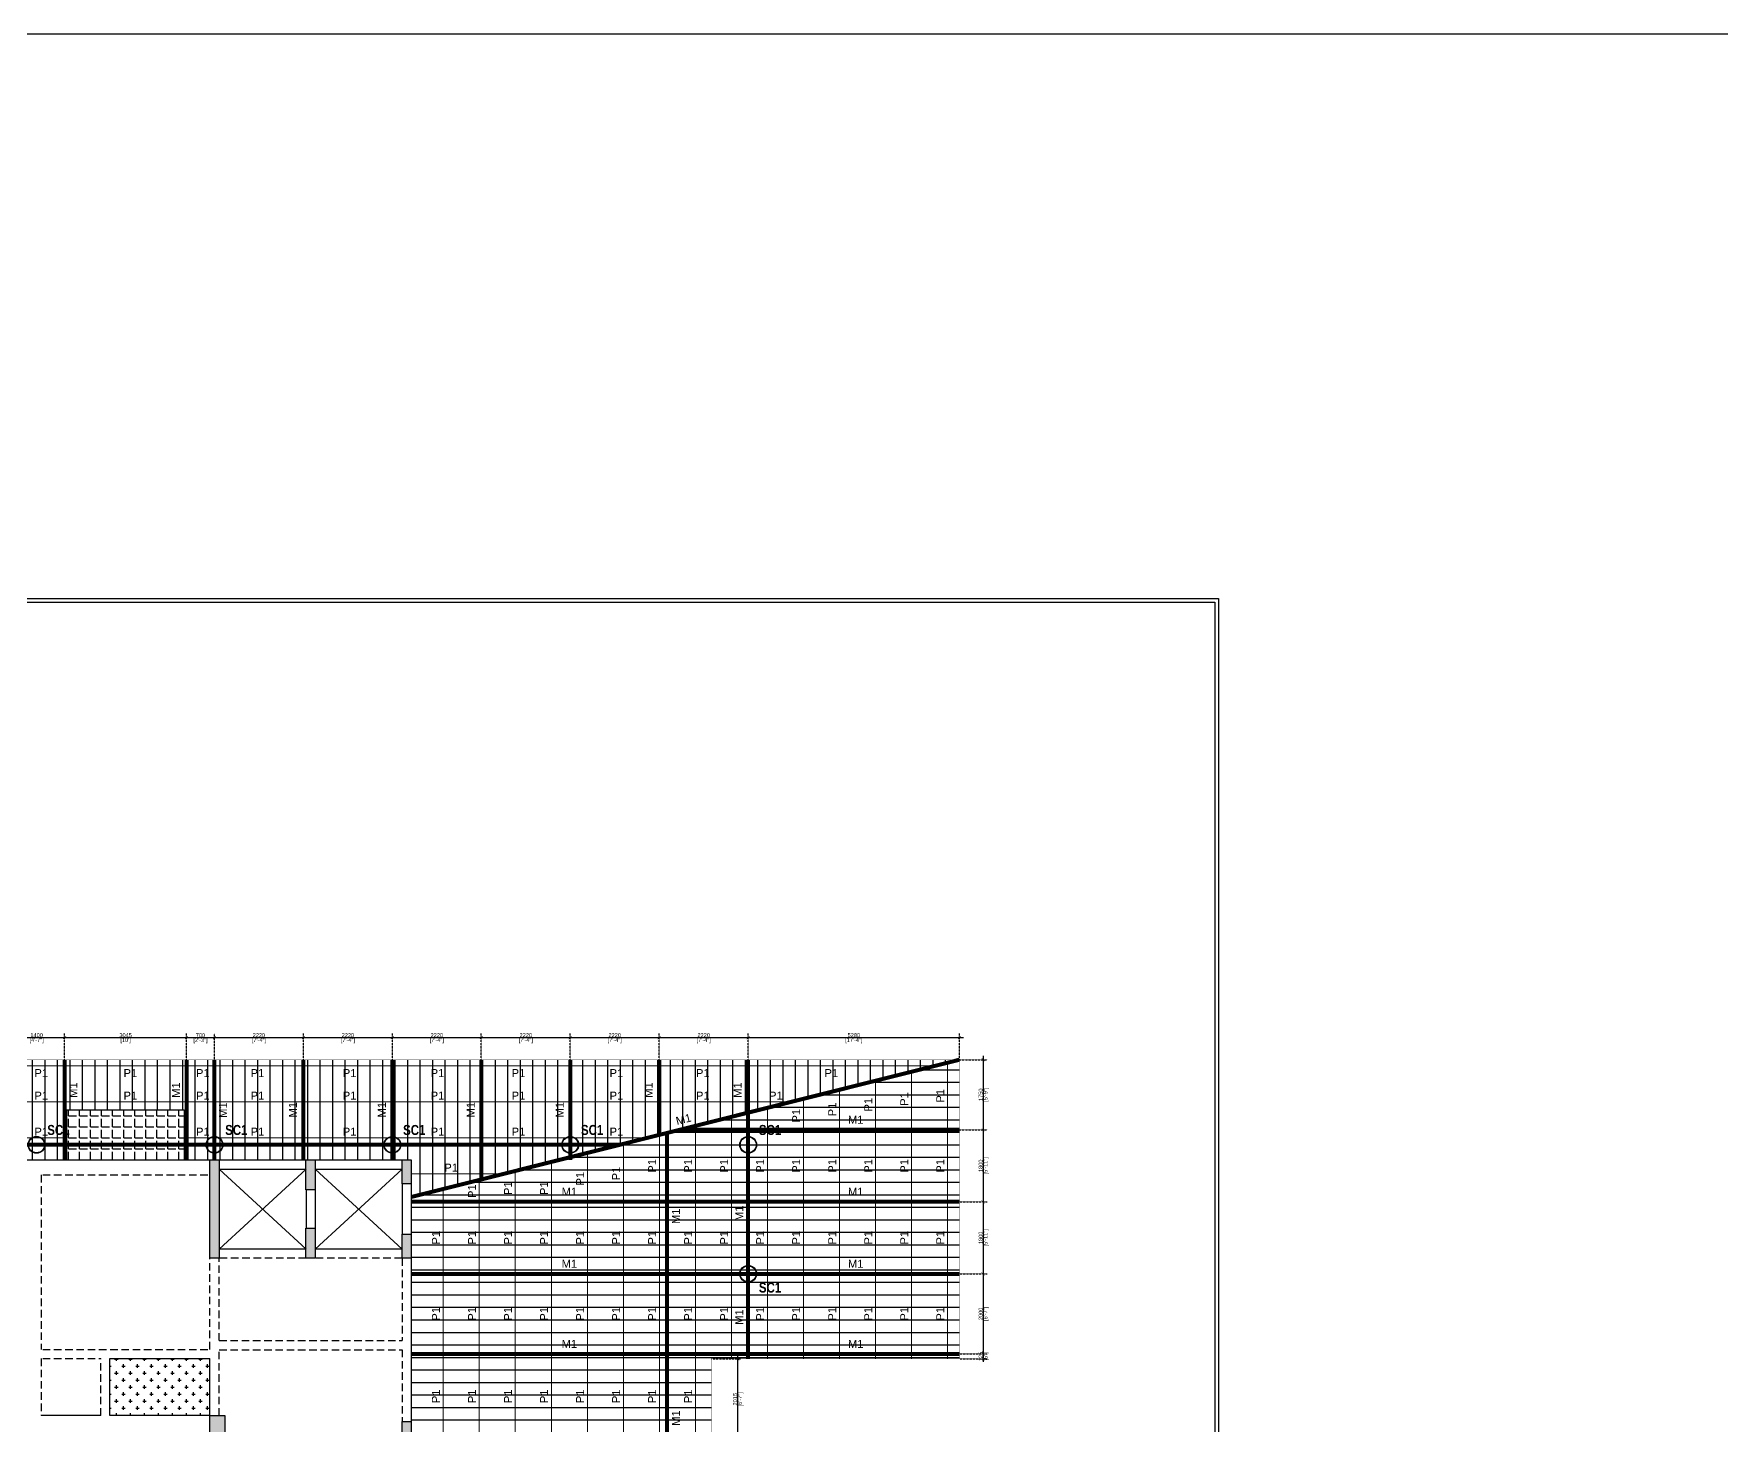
# Model space of a CAD drawing. Header units: millimetres. Extents: x 149548 to 2069915, y -1587483 to -1219800.
# Drawn here: x 1874092 to 1916255, y -1507633 to -1472868 of the extents above; entities that cross this region are included whole.
import ezdxf

# ---------------------------------------------------------------- set-up
doc = ezdxf.new("R2010")
doc.units = ezdxf.units.MM
doc.header["$MEASUREMENT"] = 0
doc.header["$PDMODE"] = 98
for name, pattern in [('ACAD_ISO02W100', [15, 12, -3]), ('CONTINOUS', [0]), ('DASHED', [0.75, 0.5, -0.25]), ('HIDDEN', [0.375, 0.25, -0.125])]:
    doc.linetypes.add(name, pattern=pattern)
for name, color, linetype, lineweight in [('BEAM NO.', 7, 'Continuous', 30), ('BRICK WALL_MOFA', 8, 'Continuous', 30), ('DETAIL', 1, 'Continuous', 25), ('PLATE', 63, 'Continuous', 13)]:
    doc.layers.add(name, color=color, linetype=linetype, lineweight=lineweight)
for name, color, linetype in [('BEAM-230X450', 31, 'Continuous'), ('BEAM-230X600', 150, 'Continuous'), ('BEAM-300X900', 35, 'Continuous'), ('BEAM-450X750', 134, 'Continuous'), ('Projection', 5, 'Continuous'), ('Roof', 7, 'Continuous'), ('S-STRU. CUTOUT', 3, 'Continuous'), ('SHED', 7, 'Continuous'), ('Steel Col', 2, 'Continuous'), ('Str. Layout', 7, 'Continuous'), ('STR.COLUMN', 1, 'Continuous'), ('SUNK-HATCH', 8, 'Continuous')]:
    doc.layers.add(name, color=color, linetype=linetype)
doc.styles.add('G3-TEXT', font='ARIALNB.TTF', dxfattribs={"height": 3})
doc.styles.get("Standard").update_dxf_attribs({"font": 'arial.ttf'})
doc.styles.add('style1', font='arial.ttf')
doc.dimstyles.new('DIM 1-50', dxfattribs={"dimtxt": 100, "dimasz": 75, "dimexe": 100, "dimexo": 1, "dimgap": 10, "dimtad": 1, "dimdec": 0, "dimrnd": 5, "dimzin": 0, "dimdsep": 46, "dimtxsty": 'Standard', "dimblk": 'ARCHTICK', "dimcen": 100, "dimdle": 100, "dimclrd": 256, "dimclre": 256, "dimclrt": 256, "dimadec": 0, "dimazin": 0, "dimtfac": 1, "dimtdec": 0, "dimtix": 1, "dimtofl": 0, "dimtmove": 1, "dimatfit": 3, "dimldrblk": 'OPEN90', "dimfxl": 1, "dimtolj": 1, "dimtzin": 0, "dimlwd": -1, "dimlwe": -1, "dimarcsym": 0})

# ---------------------------------------------------------------- blocks, each defined once
blk = doc.blocks.new('Steel Col')
at = {"layer": 'Steel Col', "color": 2}
for radius in [210, 200]:
    blk.add_circle((1997102, -1500610), radius, dxfattribs=at)
blk = doc.blocks.new('Elevation_Col')
at = {"layer": 'Steel Col', "color": 251}
for p in [(-192843, 101237), (-188398, 101237), (-183953, 101237), (-179506, 101237), (-175063, 101237), (-170618, 101237), (-166173, 101237), (-161728, 101237), (-157283, 101237), (-152838, 101237), (-148393, 101237), (-143948, 101237), (-183951, 78275), (-179507, 78275), (-175062, 78275), (-170617, 78275), (-166171, 78275), (-161726, 78275), (-157281, 78275)]:
    blk.add_blockref('Steel Col', p, dxfattribs=at)
blk = doc.blocks.new('Roof_SF Lvl')
at = {"layer": 'Roof', "transparency": 33554559}
h = blk.add_hatch(dxfattribs=at)
h.set_pattern_fill('ANSI31', color=8, scale=2500, angle=45)
h.paths.add_polyline_path([(1842697, -1499612), (1852055, -1499612), (1852055, -1501001), (1852697, -1501001), (1852697, -1499751), (1855627, -1499751), (1855627, -1501001), (1857142, -1501001), (1857142, -1499751), (1860072, -1499751), (1860072, -1501001), (1861587, -1501001), (1861587, -1499751), (1864517, -1499751), (1864517, -1501001), (1866032, -1501001), (1866032, -1499751), (1868962, -1499751), (1868962, -1501001), (1870477, -1501001), (1870477, -1499751), (1873407, -1499751), (1873407, -1501001), (1874922, -1501001), (1874922, -1499751), (1877852, -1499751), (1877852, -1501001), (1883525, -1501001), (1883525, -1501931), (1897217, -1498501), (1842697, -1498501)])
h = blk.add_hatch(dxfattribs=at)
h.set_pattern_fill('ANSI31', color=8, scale=2500, angle=135)
h.paths.add_polyline_path([(1891025, -1524492), (1890915, -1524488), (1883525, -1517065), (1883525, -1501931), (1897224, -1498502), (1897225, -1505975), (1891025, -1505975)])
at = {"layer": 'Roof', "color": 6}
blk.add_line((1883525, -1501931), (1897217, -1498502), dxfattribs=at)
at = {"layer": 'Roof', "color": 6, "const_width": 10}
blk.add_lwpolyline([(1897224, -1498501), (1883525, -1501931), (1883525, -1501001), (1842697, -1501001), (1842697, -1498501)], close=True, dxfattribs=at)
at = {"layer": 'Roof', "color": 6}
blk.add_lwpolyline([(1891025, -1524489, 10, 10, 0), (1890915, -1524488, 10, 10, 0), (1883525, -1517066, 10, 10, 0), (1883525, -1501931, 10, 10, 0), (1897224, -1498501, 10, 10, 0), (1897225, -1505975, 10, 10, 0), (1891025, -1505975, 10, 10, 0)], format="xyseb", close=True, dxfattribs=at)
blk = doc.blocks.new('COL')
at = {"layer": 'STR.COLUMN', "transparency": 33554687}
h = blk.add_hatch(color=256, dxfattribs=at)
h.dxf.hatch_style = 1
h.paths.add_polyline_path([(1839706, -1399749), (1839706, -1402209), (1839936, -1402209), (1839936, -1399749)])
h = blk.add_hatch(color=256, dxfattribs=at)
h.dxf.hatch_style = 1
h.paths.add_polyline_path([(1842106, -1400499), (1842336, -1400499), (1842336, -1399749), (1842106, -1399749)])
h = blk.add_hatch(color=256, dxfattribs=at)
h.dxf.hatch_style = 1
h.paths.add_polyline_path([(1844506, -1400349), (1844736, -1400349), (1844736, -1399749), (1844506, -1399749)])
h = blk.add_hatch(color=256, dxfattribs=at)
h.dxf.hatch_style = 1
h.paths.add_polyline_path([(1842106, -1402209), (1842336, -1402209), (1842336, -1401459), (1842106, -1401459)])
h = blk.add_hatch(color=256, dxfattribs=at)
h.dxf.hatch_style = 1
h.paths.add_polyline_path([(1844506, -1402209), (1844736, -1402209), (1844736, -1401609), (1844506, -1401609)])
h = blk.add_hatch(color=256, dxfattribs=at)
h.dxf.hatch_style = 1
h.paths.add_polyline_path([(1839706, -1406139), (1840081, -1406139), (1840081, -1406889), (1839706, -1406889)])
h = blk.add_hatch(color=256, dxfattribs=at)
h.dxf.hatch_style = 1
h.paths.add_polyline_path([(1844506, -1406289), (1844506, -1406889), (1844736, -1406889), (1844736, -1406289)])
at = {"layer": 'STR.COLUMN', "color": 5}
for points in [[(1839706, -1399749), (1839936, -1399749), (1839936, -1402209), (1839706, -1402209), (1839706, -1399749)], [(1842106, -1399749), (1842336, -1399749), (1842336, -1400499), (1842106, -1400499), (1842106, -1399749)], [(1844506, -1399749), (1844736, -1399749), (1844736, -1400349), (1844506, -1400349), (1844506, -1399749)], [(1842106, -1401459), (1842336, -1401459), (1842336, -1402209), (1842106, -1402209), (1842106, -1401459)], [(1844506, -1401609), (1844736, -1401609), (1844736, -1402209), (1844506, -1402209), (1844506, -1401609)], [(1839706, -1406139), (1840081, -1406139), (1840081, -1406889), (1839706, -1406889), (1839706, -1406139)], [(1844506, -1406289), (1844736, -1406289), (1844736, -1406889), (1844506, -1406889), (1844506, -1406289)]]:
    blk.add_lwpolyline(points, dxfattribs=at)
blk = doc.blocks.new('2nd floor layout')
at = {"layer": 'SUNK-HATCH', "linetype": 'Continuous', "transparency": 33554559}
h = blk.add_hatch(dxfattribs=at)
h.set_pattern_fill('ANGLE', color=8, scale=1000)
h.set_pattern_definition([(0, (38788.42, -101253.6), (0, 275), [200, -75]), (90, (38788.42, -101253.6), (-275, 2e-14), [200, -75])])
h.paths.add_polyline_path([(1877852, -1501002), (1877852, -1499752), (1874922, -1499752), (1874922, -1501002)])
h = blk.add_hatch(dxfattribs=at)
h.set_pattern_fill('CROSS', color=8, scale=700)
h.set_pattern_definition([(0, (38788.42, -101253.61), (175, 175), [87.5, -262.5]), (90, (38832.17, -101297.36), (-175, 175), [87.5, -262.5])])
h.paths.add_polyline_path([(1878495, -1507392), (1878495, -1505967), (1875995, -1505967), (1875995, -1507392), (1878495, -1507392)])
at = {"layer": 'BEAM-230X450', "linetype": 'HIDDEN', "ltscale": 750}
for p, q in [((1878725, -1505517), (1883295, -1505517)), ((1874315, -1505737), (1878495, -1505737)), ((1874315, -1505967), (1875765, -1505967)), ((1875765, -1507392), (1875765, -1505967)), ((1878725, -1505747), (1883295, -1505747))]:
    blk.add_line(p, q, dxfattribs=at)
at = {"layer": 'BEAM-230X450', "linetype": 'CONTINOUS', "ltscale": 750}
for p, q in [((1875995, -1507392), (1875995, -1505967)), ((1875995, -1505967), (1878495, -1505967))]:
    blk.add_line(p, q, dxfattribs=at)
at = {"layer": 'BEAM-230X600', "linetype": 'CONTINOUS', "ltscale": 750}
for p, q in [((1878725, -1501002), (1880895, -1501002)), ((1881125, -1501002), (1883295, -1501002)), ((1878725, -1501232), (1880895, -1501232)), ((1881125, -1501232), (1883295, -1501232)), ((1880895, -1501752), (1880895, -1502712)), ((1881125, -1501752), (1881125, -1502712)), ((1883295, -1501602), (1883295, -1502862)), ((1883525, -1501602), (1883525, -1502862)), ((1880895, -1503232), (1878725, -1503232)), ((1883295, -1503232), (1881125, -1503232)), ((1883525, -1503462), (1883525, -1507542)), ((1878495, -1507392), (1878495, -1505967))]:
    blk.add_line(p, q, dxfattribs=at)
at = {"layer": 'BEAM-230X600', "linetype": 'HIDDEN', "ltscale": 750}
for p, q in [((1874278, -1501377), (1874278, -1505737)), ((1878495, -1505737), (1878495, -1503462)), ((1878725, -1505517), (1878725, -1503462)), ((1880895, -1503462), (1878725, -1503462)), ((1883295, -1503462), (1881125, -1503462)), ((1883295, -1503462), (1883295, -1505517)), ((1874278, -1505967), (1874278, -1507392)), ((1878725, -1507392), (1878725, -1505747)), ((1883295, -1505747), (1883295, -1507542))]:
    blk.add_line(p, q, dxfattribs=at)
at = {"layer": 'BEAM-300X900', "linetype": 'CONTINOUS', "ltscale": 750}
for p, q in [((1875765, -1507392), (1874278, -1507392)), ((1878495, -1507392), (1875995, -1507392))]:
    blk.add_line(p, q, dxfattribs=at)
at = {"layer": 'BEAM-450X750', "linetype": 'CONTINOUS', "ltscale": 750}
blk.add_line((1870055, -1501002), (1878495, -1501002), dxfattribs=at)
at = {"layer": 'BEAM-450X750', "linetype": 'HIDDEN', "ltscale": 750}
blk.add_line((1874315, -1501377), (1878495, -1501377), dxfattribs=at)
at = {"layer": 'Projection', "linetype": 'CONTINOUS', "ltscale": 750}
blk.add_lwpolyline([(1874922, -1501002), (1874922, -1499752), (1877852, -1499752), (1877852, -1501002)], dxfattribs=at)
at = {"layer": 'S-STRU. CUTOUT', "ltscale": 750}
for p, q in [((1878725, -1501232), (1880895, -1503232)), ((1878725, -1503232), (1880895, -1501232)), ((1883295, -1503232), (1881125, -1501232)), ((1881125, -1503232), (1883295, -1501232))]:
    blk.add_line(p, q, dxfattribs=at)
at = {"layer": 'STR.COLUMN'}
blk.add_blockref('COL', (38788, -101254), dxfattribs=at)
blk = doc.blocks.new('300X450X10mm THK. Plate')
at = {"layer": 'PLATE', "ltscale": 1000}
h = blk.add_hatch(color=8, dxfattribs=at)
h.dxf.hatch_style = 1
h.paths.add_polyline_path([(1986508, -1525738), (1986808, -1525738), (1986808, -1525728), (1986508, -1525728)])
blk.add_lwpolyline([(1986508, -1525738), (1986808, -1525738), (1986808, -1525728), (1986508, -1525728)], close=True, dxfattribs=at)
blk = doc.blocks.new('_ArchTick')
at = {"color": 0, "linetype": 'ByBlock', "const_width": 0.15}
blk.add_lwpolyline([(-0.5, -0.5), (0.5, 0.5)], dxfattribs=at)
blk = doc.blocks.new('*D285')
at = {"layer": 'Defpoints', "color": 0}
for p in [(1874864, -1497949), (1873464, -1498501), (1874864, -1498501)]:
    blk.add_point(p, dxfattribs=at)
at = {"layer": 'DETAIL', "linetype": 'ACAD_ISO02W100'}
blk.add_line((1873364, -1497949), (1874964, -1497949), dxfattribs=at)
at = {"layer": 'DETAIL', "linetype": 'DASHED'}
for p, q in [((1873464, -1498500), (1873464, -1497849)), ((1874864, -1498500), (1874864, -1497849))]:
    blk.add_line(p, q, dxfattribs=at)
at = {"layer": 'DETAIL', "linetype": 'ByBlock', "xscale": 75, "yscale": 75, "zscale": 75, "rotation": 180}
blk.add_blockref('_ArchTick', (1873464, -1497949), dxfattribs=at)
at = {"layer": 'DETAIL', "linetype": 'ByBlock', "xscale": 75, "yscale": 75, "zscale": 75}
blk.add_blockref('_ArchTick', (1874864, -1497949), dxfattribs=at)
at = {"layer": 'DETAIL', "char_height": 100, "attachment_point": 5}
for s, insert in [('\\A1;[4\'-7"]', (1874164, -1498023)), ('\\A1;1400', (1874164, -1497888))]:
    blk.add_mtext(s, dxfattribs=dict(at, insert=insert))
blk = doc.blocks.new('_Open90')
at = {"color": 0, "linetype": 'ByBlock', "lineweight": -2}
for p, q in [((0, 0), (-1, 0)), ((-0.5, 0.5), (0, 0)), ((0, 0), (-0.5, -0.5))]:
    blk.add_line(p, q, dxfattribs=at)
blk = doc.blocks.new('*D286')
at = {"layer": 'Defpoints', "color": 0}
for p in [(1877909, -1497949), (1874864, -1498501), (1877909, -1498501)]:
    blk.add_point(p, dxfattribs=at)
at = {"layer": 'DETAIL', "linetype": 'ACAD_ISO02W100'}
blk.add_line((1874764, -1497949), (1878009, -1497949), dxfattribs=at)
at = {"layer": 'DETAIL', "linetype": 'DASHED'}
for p, q in [((1874864, -1498500), (1874864, -1497849)), ((1877909, -1498500), (1877909, -1497849))]:
    blk.add_line(p, q, dxfattribs=at)
at = {"layer": 'DETAIL', "linetype": 'ByBlock', "xscale": 75, "yscale": 75, "zscale": 75, "rotation": 180}
blk.add_blockref('_ArchTick', (1874864, -1497949), dxfattribs=at)
at = {"layer": 'DETAIL', "linetype": 'ByBlock', "xscale": 75, "yscale": 75, "zscale": 75}
blk.add_blockref('_ArchTick', (1877909, -1497949), dxfattribs=at)
at = {"layer": 'DETAIL', "char_height": 100, "attachment_point": 5}
for s, insert in [('\\A1;3045', (1876387, -1497888)), ("\\A1;[10']", (1876387, -1498023))]:
    blk.add_mtext(s, dxfattribs=dict(at, insert=insert))
blk = doc.blocks.new('*D287')
at = {"layer": 'Defpoints', "color": 0}
for p in [(1878607, -1497949), (1877909, -1498501), (1878607, -1498499)]:
    blk.add_point(p, dxfattribs=at)
at = {"layer": 'DETAIL', "linetype": 'ACAD_ISO02W100'}
blk.add_line((1877809, -1497949), (1878707, -1497949), dxfattribs=at)
at = {"layer": 'DETAIL', "linetype": 'DASHED'}
for p, q in [((1877909, -1498500), (1877909, -1497849)), ((1878607, -1498498), (1878607, -1497849))]:
    blk.add_line(p, q, dxfattribs=at)
at = {"layer": 'DETAIL', "linetype": 'ByBlock', "xscale": 75, "yscale": 75, "zscale": 75, "rotation": 180}
blk.add_blockref('_ArchTick', (1877909, -1497949), dxfattribs=at)
at = {"layer": 'DETAIL', "linetype": 'ByBlock', "xscale": 75, "yscale": 75, "zscale": 75}
blk.add_blockref('_ArchTick', (1878607, -1497949), dxfattribs=at)
at = {"layer": 'DETAIL', "char_height": 100, "attachment_point": 5}
for s, insert in [('\\A1;[2\'-3"]', (1878258, -1498023)), ('\\A1;700', (1878258, -1497888))]:
    blk.add_mtext(s, dxfattribs=dict(at, insert=insert))
blk = doc.blocks.new('*D288')
at = {"layer": 'Defpoints', "color": 0}
for p in [(1880830, -1497949), (1878607, -1498499), (1880830, -1498501)]:
    blk.add_point(p, dxfattribs=at)
at = {"layer": 'DETAIL', "linetype": 'ACAD_ISO02W100'}
blk.add_line((1878507, -1497949), (1880930, -1497949), dxfattribs=at)
at = {"layer": 'DETAIL', "linetype": 'DASHED'}
for p, q in [((1878607, -1498498), (1878607, -1497849)), ((1880830, -1498500), (1880830, -1497849))]:
    blk.add_line(p, q, dxfattribs=at)
at = {"layer": 'DETAIL', "linetype": 'ByBlock', "xscale": 75, "yscale": 75, "zscale": 75, "rotation": 180}
blk.add_blockref('_ArchTick', (1878607, -1497949), dxfattribs=at)
at = {"layer": 'DETAIL', "linetype": 'ByBlock', "xscale": 75, "yscale": 75, "zscale": 75}
blk.add_blockref('_ArchTick', (1880830, -1497949), dxfattribs=at)
at = {"layer": 'DETAIL', "char_height": 100, "attachment_point": 5}
for s, insert in [('\\A1;[7\'-4"]', (1879718, -1498023)), ('\\A1;2220', (1879718, -1497888))]:
    blk.add_mtext(s, dxfattribs=dict(at, insert=insert))
blk = doc.blocks.new('*D289')
at = {"layer": 'Defpoints', "color": 0}
for p in [(1883052, -1497949), (1880830, -1498501), (1883052, -1498501)]:
    blk.add_point(p, dxfattribs=at)
at = {"layer": 'DETAIL', "linetype": 'ACAD_ISO02W100'}
blk.add_line((1880730, -1497949), (1883152, -1497949), dxfattribs=at)
at = {"layer": 'DETAIL', "linetype": 'DASHED'}
for p, q in [((1880830, -1498500), (1880830, -1497849)), ((1883052, -1498500), (1883052, -1497849))]:
    blk.add_line(p, q, dxfattribs=at)
at = {"layer": 'DETAIL', "linetype": 'ByBlock', "xscale": 75, "yscale": 75, "zscale": 75, "rotation": 180}
blk.add_blockref('_ArchTick', (1880830, -1497949), dxfattribs=at)
at = {"layer": 'DETAIL', "linetype": 'ByBlock', "xscale": 75, "yscale": 75, "zscale": 75}
blk.add_blockref('_ArchTick', (1883052, -1497949), dxfattribs=at)
at = {"layer": 'DETAIL', "char_height": 100, "attachment_point": 5}
for s, insert in [('\\A1;[7\'-4"]', (1881941, -1498023)), ('\\A1;2220', (1881941, -1497888))]:
    blk.add_mtext(s, dxfattribs=dict(at, insert=insert))
blk = doc.blocks.new('*D290')
at = {"layer": 'Defpoints', "color": 0}
for p in [(1885275, -1497949), (1883052, -1498501), (1885275, -1498501)]:
    blk.add_point(p, dxfattribs=at)
at = {"layer": 'DETAIL', "linetype": 'ACAD_ISO02W100'}
blk.add_line((1882952, -1497949), (1885375, -1497949), dxfattribs=at)
at = {"layer": 'DETAIL', "linetype": 'DASHED'}
for p, q in [((1883052, -1498500), (1883052, -1497849)), ((1885275, -1498500), (1885275, -1497849))]:
    blk.add_line(p, q, dxfattribs=at)
at = {"layer": 'DETAIL', "linetype": 'ByBlock', "xscale": 75, "yscale": 75, "zscale": 75, "rotation": 180}
blk.add_blockref('_ArchTick', (1883052, -1497949), dxfattribs=at)
at = {"layer": 'DETAIL', "linetype": 'ByBlock', "xscale": 75, "yscale": 75, "zscale": 75}
blk.add_blockref('_ArchTick', (1885275, -1497949), dxfattribs=at)
at = {"layer": 'DETAIL', "char_height": 100, "attachment_point": 5}
for s, insert in [('\\A1;[7\'-4"]', (1884163, -1498023)), ('\\A1;2220', (1884163, -1497888))]:
    blk.add_mtext(s, dxfattribs=dict(at, insert=insert))
blk = doc.blocks.new('*D291')
at = {"layer": 'Defpoints', "color": 0}
for p in [(1887497, -1497949), (1885275, -1498501), (1887497, -1498501)]:
    blk.add_point(p, dxfattribs=at)
at = {"layer": 'DETAIL', "linetype": 'ACAD_ISO02W100'}
blk.add_line((1885175, -1497949), (1887597, -1497949), dxfattribs=at)
at = {"layer": 'DETAIL', "linetype": 'DASHED'}
for p, q in [((1885275, -1498500), (1885275, -1497849)), ((1887497, -1498500), (1887497, -1497849))]:
    blk.add_line(p, q, dxfattribs=at)
at = {"layer": 'DETAIL', "linetype": 'ByBlock', "xscale": 75, "yscale": 75, "zscale": 75, "rotation": 180}
blk.add_blockref('_ArchTick', (1885275, -1497949), dxfattribs=at)
at = {"layer": 'DETAIL', "linetype": 'ByBlock', "xscale": 75, "yscale": 75, "zscale": 75}
blk.add_blockref('_ArchTick', (1887497, -1497949), dxfattribs=at)
at = {"layer": 'DETAIL', "char_height": 100, "attachment_point": 5}
for s, insert in [('\\A1;[7\'-4"]', (1886386, -1498023)), ('\\A1;2220', (1886386, -1497888))]:
    blk.add_mtext(s, dxfattribs=dict(at, insert=insert))
blk = doc.blocks.new('*D292')
at = {"layer": 'Defpoints', "color": 0}
for p in [(1889720, -1497949), (1887497, -1498501), (1889720, -1498501)]:
    blk.add_point(p, dxfattribs=at)
at = {"layer": 'DETAIL', "linetype": 'ACAD_ISO02W100'}
blk.add_line((1887397, -1497949), (1889820, -1497949), dxfattribs=at)
at = {"layer": 'DETAIL', "linetype": 'DASHED'}
for p, q in [((1887497, -1498500), (1887497, -1497849)), ((1889720, -1498500), (1889720, -1497849))]:
    blk.add_line(p, q, dxfattribs=at)
at = {"layer": 'DETAIL', "linetype": 'ByBlock', "xscale": 75, "yscale": 75, "zscale": 75, "rotation": 180}
blk.add_blockref('_ArchTick', (1887497, -1497949), dxfattribs=at)
at = {"layer": 'DETAIL', "linetype": 'ByBlock', "xscale": 75, "yscale": 75, "zscale": 75}
blk.add_blockref('_ArchTick', (1889720, -1497949), dxfattribs=at)
at = {"layer": 'DETAIL', "char_height": 100, "attachment_point": 5}
for s, insert in [('\\A1;[7\'-4"]', (1888608, -1498023)), ('\\A1;2220', (1888608, -1497888))]:
    blk.add_mtext(s, dxfattribs=dict(at, insert=insert))
blk = doc.blocks.new('*D293')
at = {"layer": 'Defpoints', "color": 0}
for p in [(1891942, -1497949), (1889720, -1498501), (1891942, -1498501)]:
    blk.add_point(p, dxfattribs=at)
at = {"layer": 'DETAIL', "linetype": 'ACAD_ISO02W100'}
blk.add_line((1889620, -1497949), (1892042, -1497949), dxfattribs=at)
at = {"layer": 'DETAIL', "linetype": 'DASHED'}
for p, q in [((1889720, -1498500), (1889720, -1497849)), ((1891942, -1498500), (1891942, -1497849))]:
    blk.add_line(p, q, dxfattribs=at)
at = {"layer": 'DETAIL', "linetype": 'ByBlock', "xscale": 75, "yscale": 75, "zscale": 75, "rotation": 180}
blk.add_blockref('_ArchTick', (1889720, -1497949), dxfattribs=at)
at = {"layer": 'DETAIL', "linetype": 'ByBlock', "xscale": 75, "yscale": 75, "zscale": 75}
blk.add_blockref('_ArchTick', (1891942, -1497949), dxfattribs=at)
at = {"layer": 'DETAIL', "char_height": 100, "attachment_point": 5}
for s, insert in [('\\A1;[7\'-4"]', (1890831, -1498023)), ('\\A1;2220', (1890831, -1497888))]:
    blk.add_mtext(s, dxfattribs=dict(at, insert=insert))
blk = doc.blocks.new('*D294')
at = {"layer": 'Defpoints', "color": 0}
for p in [(1897224, -1497949), (1891942, -1498501), (1897224, -1498501)]:
    blk.add_point(p, dxfattribs=at)
at = {"layer": 'DETAIL', "linetype": 'ACAD_ISO02W100'}
blk.add_line((1891842, -1497949), (1897324, -1497949), dxfattribs=at)
at = {"layer": 'DETAIL', "linetype": 'DASHED'}
for p, q in [((1891942, -1498500), (1891942, -1497849)), ((1897224, -1498500), (1897224, -1497849))]:
    blk.add_line(p, q, dxfattribs=at)
at = {"layer": 'DETAIL', "linetype": 'ByBlock', "xscale": 75, "yscale": 75, "zscale": 75, "rotation": 180}
blk.add_blockref('_ArchTick', (1891942, -1497949), dxfattribs=at)
at = {"layer": 'DETAIL', "linetype": 'ByBlock', "xscale": 75, "yscale": 75, "zscale": 75}
blk.add_blockref('_ArchTick', (1897224, -1497949), dxfattribs=at)
at = {"layer": 'DETAIL', "char_height": 100, "attachment_point": 5}
for s, insert in [('\\A1;[17\'-4"]', (1894583, -1498023)), ('\\A1;5280', (1894583, -1497888))]:
    blk.add_mtext(s, dxfattribs=dict(at, insert=insert))
blk = doc.blocks.new('*D306')
at = {"layer": 'Defpoints', "color": 0}
for p in [(1897224, -1498501), (1897224, -1500251), (1897812, -1500251)]:
    blk.add_point(p, dxfattribs=at)
at = {"layer": 'DETAIL', "linetype": 'ACAD_ISO02W100'}
blk.add_line((1897812, -1498401), (1897812, -1500351), dxfattribs=at)
at = {"layer": 'DETAIL', "linetype": 'DASHED'}
for p, q in [((1897225, -1498501), (1897912, -1498501)), ((1897225, -1500251), (1897912, -1500251))]:
    blk.add_line(p, q, dxfattribs=at)
at = {"layer": 'DETAIL', "linetype": 'ByBlock', "xscale": 75, "yscale": 75, "zscale": 75}
for p, rotation in [((1897812, -1498501), 90), ((1897812, -1500251), 270)]:
    blk.add_blockref('_ArchTick', p, dxfattribs=dict(at, rotation=rotation))
at = {"layer": 'DETAIL', "char_height": 100, "attachment_point": 5, "rotation": 90}
for s, insert in [('\\A1;1750', (1897751, -1499376)), ('\\A1;[5\'-9"]', (1897886, -1499376))]:
    blk.add_mtext(s, dxfattribs=dict(at, insert=insert))
blk = doc.blocks.new('*D307')
at = {"layer": 'Defpoints', "color": 0}
for p in [(1897224, -1500251), (1897225, -1502051), (1897812, -1502051)]:
    blk.add_point(p, dxfattribs=at)
at = {"layer": 'DETAIL', "linetype": 'ACAD_ISO02W100'}
blk.add_line((1897812, -1500151), (1897812, -1502151), dxfattribs=at)
at = {"layer": 'DETAIL', "linetype": 'DASHED'}
for p, q in [((1897225, -1500251), (1897912, -1500251)), ((1897226, -1502051), (1897912, -1502051))]:
    blk.add_line(p, q, dxfattribs=at)
at = {"layer": 'DETAIL', "linetype": 'ByBlock', "xscale": 75, "yscale": 75, "zscale": 75}
for p, rotation in [((1897812, -1500251), 90), ((1897812, -1502051), 270)]:
    blk.add_blockref('_ArchTick', p, dxfattribs=dict(at, rotation=rotation))
at = {"layer": 'DETAIL', "char_height": 100, "attachment_point": 5, "rotation": 90}
for s, insert in [('\\A1;1800', (1897751, -1501151)), ('\\A1;[5\'-11"]', (1897886, -1501151))]:
    blk.add_mtext(s, dxfattribs=dict(at, insert=insert))
blk = doc.blocks.new('*D308')
at = {"layer": 'Defpoints', "color": 0}
for p in [(1897225, -1502051), (1897225, -1503851), (1897812, -1503851)]:
    blk.add_point(p, dxfattribs=at)
at = {"layer": 'DETAIL', "linetype": 'DASHED'}
for p, q in [((1897226, -1502051), (1897912, -1502051)), ((1897226, -1503851), (1897912, -1503851))]:
    blk.add_line(p, q, dxfattribs=at)
at = {"layer": 'DETAIL', "linetype": 'ACAD_ISO02W100'}
blk.add_line((1897812, -1501951), (1897812, -1503951), dxfattribs=at)
at = {"layer": 'DETAIL', "linetype": 'ByBlock', "xscale": 75, "yscale": 75, "zscale": 75}
for p, rotation in [((1897812, -1502051), 90), ((1897812, -1503851), 270)]:
    blk.add_blockref('_ArchTick', p, dxfattribs=dict(at, rotation=rotation))
at = {"layer": 'DETAIL', "char_height": 100, "attachment_point": 5, "rotation": 90}
for s, insert in [('\\A1;1800', (1897751, -1502951)), ('\\A1;[5\'-11"]', (1897886, -1502951))]:
    blk.add_mtext(s, dxfattribs=dict(at, insert=insert))
blk = doc.blocks.new('*D309')
at = {"layer": 'Defpoints', "color": 0}
for p in [(1897225, -1503851), (1897225, -1505851), (1897812, -1505851)]:
    blk.add_point(p, dxfattribs=at)
at = {"layer": 'DETAIL', "linetype": 'DASHED'}
for p, q in [((1897226, -1503851), (1897912, -1503851)), ((1897226, -1505851), (1897912, -1505851))]:
    blk.add_line(p, q, dxfattribs=at)
at = {"layer": 'DETAIL', "linetype": 'ACAD_ISO02W100'}
blk.add_line((1897812, -1503751), (1897812, -1505951), dxfattribs=at)
at = {"layer": 'DETAIL', "linetype": 'ByBlock', "xscale": 75, "yscale": 75, "zscale": 75}
for p, rotation in [((1897812, -1503851), 90), ((1897812, -1505851), 270)]:
    blk.add_blockref('_ArchTick', p, dxfattribs=dict(at, rotation=rotation))
at = {"layer": 'DETAIL', "char_height": 100, "attachment_point": 5, "rotation": 90}
for s, insert in [('\\A1;2000', (1897751, -1504851)), ('\\A1;[6\'-7"]', (1897886, -1504851))]:
    blk.add_mtext(s, dxfattribs=dict(at, insert=insert))
blk = doc.blocks.new('*D310')
at = {"layer": 'Defpoints', "color": 0}
for p in [(1897225, -1505851), (1897225, -1505975), (1897812, -1505975)]:
    blk.add_point(p, dxfattribs=at)
at = {"layer": 'DETAIL', "linetype": 'DASHED'}
for p, q in [((1897226, -1505851), (1897912, -1505851)), ((1897226, -1505975), (1897912, -1505975))]:
    blk.add_line(p, q, dxfattribs=at)
at = {"layer": 'DETAIL', "linetype": 'ACAD_ISO02W100'}
for p, q in [((1897812, -1505851), (1897812, -1505776)), ((1897812, -1505975), (1897812, -1506050))]:
    blk.add_line(p, q, dxfattribs=at)
at = {"layer": 'DETAIL', "linetype": 'ByBlock', "xscale": 75, "yscale": 75, "zscale": 75}
for p, rotation in [((1897812, -1505851), 270), ((1897812, -1505975), 90)]:
    blk.add_blockref('_ArchTick', p, dxfattribs=dict(at, rotation=rotation))
at = {"layer": 'DETAIL', "char_height": 100, "attachment_point": 5, "rotation": 90}
for s, insert in [('\\A1;125', (1897751, -1505913)), ('\\A1;[5"]', (1897886, -1505913))]:
    blk.add_mtext(s, dxfattribs=dict(at, insert=insert))
blk = doc.blocks.new('*D311')
at = {"layer": 'Defpoints', "color": 0}
for p in [(1891025, -1505975), (1891025, -1507992), (1891679, -1507992)]:
    blk.add_point(p, dxfattribs=at)
at = {"layer": 'DETAIL', "linetype": 'DASHED'}
for p, q in [((1891026, -1505975), (1891779, -1505975)), ((1891026, -1507992), (1891779, -1507992))]:
    blk.add_line(p, q, dxfattribs=at)
at = {"layer": 'DETAIL', "linetype": 'ACAD_ISO02W100'}
blk.add_line((1891679, -1505875), (1891679, -1508092), dxfattribs=at)
at = {"layer": 'DETAIL', "linetype": 'ByBlock', "xscale": 75, "yscale": 75, "zscale": 75}
for p, rotation in [((1891679, -1505975), 90), ((1891679, -1507992), 270)]:
    blk.add_blockref('_ArchTick', p, dxfattribs=dict(at, rotation=rotation))
at = {"layer": 'DETAIL', "char_height": 100, "attachment_point": 5, "rotation": 90}
for s, insert in [('\\A1;2015', (1891618, -1506984)), ('\\A1;[6\'-7"]', (1891753, -1506984))]:
    blk.add_mtext(s, dxfattribs=dict(at, insert=insert))

msp = doc.modelspace()

# ---------------------------------------------------------------- linework, layer by layer
at = {"color": 3}
msp.add_lwpolyline([(1700907.35, -1472868.06), (2030257.22, -1472868.06), (2030257.22, -1558887.85), (1700907.35, -1558887.85)], close=True, dxfattribs=at)
at = {"lineweight": -3}
for points in [[(1903697.59, -1486977.31), (1903697.59, -1548884.8), (1816143.1, -1548884.8), (1816143.1, -1486977.31)], [(1903603.31, -1548790.51), (1816237.38, -1548790.51), (1816237.38, -1487071.6), (1903603.31, -1487071.6)]]:
    msp.add_lwpolyline(points, close=True, dxfattribs=at)
at = {"layer": 'SHED', "color": 114, "const_width": 100}
for points in [[(1874864.29, -1501001.07), (1874864.29, -1498501.04)], [(1877909.42, -1501001.06), (1877909.42, -1498501.04)], [(1878607.02, -1501000.79), (1878607.02, -1498499.4)], [(1880829.52, -1501000.79), (1880829.52, -1498499.4)], [(1883052.02, -1501002.41), (1883052.02, -1498501.04)], [(1883525.31, -1501930.46), (1897217.5, -1498502.42)], [(1885274.52, -1501492.52), (1885274.52, -1498501.04)], [(1887497.02, -1501002.41), (1887497.02, -1498501.04)], [(1889719.52, -1500379.65), (1889719.52, -1498501.04)], [(1891942.02, -1499823.21), (1891942.02, -1498501.04)], [(1891942.02, -1499823.21), (1891942.02, -1505975.26)], [(1842697.02, -1500627.42), (1888729.89, -1500627.42)], [(1889917.52, -1523486.92), (1889917.52, -1500304.56)], [(1890233.25, -1500251.03), (1897224.51, -1500251.03)], [(1883524.52, -1502051.03), (1897224.51, -1502051.03)], [(1883524.52, -1503851.03), (1897224.51, -1503851.03)], [(1883524.52, -1505851.03), (1897224.51, -1505851.03)]]:
    msp.add_lwpolyline(points, dxfattribs=at)
at = {"layer": 'SHED', "color": 5, "const_width": 25}
for points in [[(1842697.02, -1498651.04), (1896625.32, -1498651.04)], [(1896024.51, -1505975.26), (1896024.51, -1498801.1)], [(1896924.51, -1505975.26), (1896924.51, -1498538.22)], [(1894224.51, -1505975.26), (1894224.51, -1499251.76)], [(1895124.51, -1505975.26), (1895124.51, -1499026.43)], [(1842697.02, -1499551.04), (1893029.11, -1499551.04)], [(1892424.51, -1505975.26), (1892424.51, -1499702.41)], [(1893324.51, -1505975.26), (1893324.51, -1499477.08)], [(1890624.51, -1524197.12), (1890624.51, -1500153.07)], [(1891524.51, -1505975.26), (1891524.51, -1499927.74)], [(1873464.42, -1500451.04), (1874864.29, -1500451.04)], [(1877909.42, -1500451.04), (1889434.36, -1500451.04)], [(1888824.51, -1522388.92), (1888824.51, -1500603.73)], [(1889724.51, -1523293.02), (1889724.51, -1500378.4)], [(1887924.51, -1521484.82), (1887924.51, -1500829.06)], [(1883524.92, -1501351.04), (1885839.6, -1501351.04)], [(1886124.51, -1519676.62), (1886124.51, -1501279.71)], [(1887024.51, -1520580.72), (1887024.51, -1501054.38)], [(1884324.51, -1517868.42), (1884324.51, -1501730.37)], [(1885224.51, -1518772.52), (1885224.51, -1501505.04)]]:
    msp.add_lwpolyline(points, dxfattribs=at)

# ---------------------------------------------------------------- block references
at = {"layer": 'BRICK WALL_MOFA', "color": 251, "rotation": 270}
for p in [(3409262.22, 484606.84), (3409262.22, 482806.84), (3409262.22, 480806.84)]:
    msp.add_blockref('300X450X10mm THK. Plate', p, dxfattribs=at)
at = {"layer": 'Roof', "color": 251}
msp.add_blockref('Roof_SF Lvl', (0, 0), dxfattribs=at)
at = {"layer": 'Steel Col', "color": 251}
msp.add_blockref('Steel Col', (-105160.05, -3240.68), dxfattribs=at)
at = {"layer": 'Str. Layout', "color": 251}
msp.add_blockref('2nd floor layout', (0, 0), dxfattribs=at)
at = {"layer": 'STR.COLUMN'}
msp.add_blockref('Elevation_Col', (38788.42, -101253.61), dxfattribs=at)

# ---------------------------------------------------------------- texts
at = {"color": 1, "style": 'G3-TEXT'}
for p in [(1874430.08, -1500380.97), (1878875.08, -1500380.97), (1883320.08, -1500380.97), (1887765.08, -1500380.97), (1892210.08, -1500380.97), (1892210.08, -1504318.49)]:
    msp.add_text('SC1', height=250, dxfattribs=at).set_placement(p)
at = {"layer": 'BEAM NO.', "ltscale": 500, "style": 'style1'}
for s, p in [('P1', (1874108.3, -1498934.54)), ('P1', (1876335.51, -1498934.54)), ('P1', (1878146.07, -1498934.54)), ('P1', (1879509.67, -1498934.54)), ('P1', (1881812.64, -1498934.54)), ('P1', (1884009.55, -1498934.54)), ('P1', (1886032.22, -1498934.54)), ('P1', (1888479.13, -1498934.54)), ('P1', (1890638.16, -1498934.54)), ('P1', (1893850.19, -1498934.54)), ('P1', (1874108.3, -1499498.37)), ('P1', (1876335.51, -1499498.37)), ('P1', (1878146.07, -1499498.37)), ('P1', (1879509.67, -1499498.37)), ('P1', (1881812.64, -1499498.37)), ('P1', (1884009.55, -1499498.37)), ('P1', (1886032.22, -1499498.37)), ('P1', (1888479.13, -1499498.37)), ('P1', (1890638.16, -1499498.37)), ('P1', (1892463.87, -1499498.37)), ('M1', (1894436.43, -1500100.07)), ('P1', (1874108.3, -1500398.37)), ('P1', (1878146.07, -1500398.37)), ('P1', (1879509.67, -1500398.37)), ('P1', (1881812.64, -1500398.37)), ('P1', (1884009.55, -1500398.37)), ('P1', (1886032.22, -1500398.37)), ('P1', (1888479.13, -1500398.37)), ('P1', (1884350.45, -1501298.37)), ('M1', (1887280.26, -1501900.07)), ('M1', (1894436.43, -1501900.07)), ('M1', (1887280.26, -1503700.07)), ('M1', (1894436.43, -1503700.07)), ('M1', (1887280.26, -1505700.07)), ('M1', (1894436.43, -1505700.07))]:
    msp.add_text(s, height=200, dxfattribs=at).set_placement(p)
for s, rotation, p in [('M1', 90, (1875179.23, -1499454.87)), ('M1', 90, (1877746.42, -1499453.23)), ('M1', 90, (1889556.52, -1499453.23)), ('M1', 90, (1891779.02, -1499453.23)), ('P1', 90, (1895941.4, -1499654.06)), ('P1', 90, (1896841.4, -1499573.57)), ('M1', 90, (1878921.96, -1499955.11)), ('M1', 90, (1880666.52, -1499945.64)), ('M1', 90, (1882889.02, -1499945.64)), ('M1', 90, (1885111.52, -1499945.64)), ('M1', 90, (1887334.02, -1499945.64)), ('P1', 90, (1893241.4, -1500070.72)), ('P1', 90, (1894141.4, -1499914.47)), ('P1', 90, (1895041.4, -1499796.11)), ('M1', 14.032814, (1890164.35, -1500132.3)), ('P1', 90, (1889641.4, -1501323.53)), ('P1', 90, (1890541.4, -1501323.53)), ('P1', 90, (1891441.4, -1501323.53)), ('P1', 90, (1892341.4, -1501323.53)), ('P1', 90, (1893241.4, -1501323.53)), ('P1', 90, (1894141.4, -1501323.53)), ('P1', 90, (1895041.4, -1501323.53)), ('P1', 90, (1895941.4, -1501323.53)), ('P1', 90, (1896841.4, -1501323.53)), ('P1', 90, (1887841.4, -1501643.49)), ('P1', 90, (1888741.4, -1501514.03)), ('P1', 90, (1885141.4, -1501955.33)), ('P1', 90, (1886041.4, -1501882.6)), ('P1', 90, (1886941.4, -1501882.6)), ('M1', 90, (1890238.38, -1502605.92)), ('M1', 90, (1891817.49, -1502531.93)), ('P1', 90, (1884241.4, -1503118.93)), ('P1', 90, (1885141.4, -1503118.93)), ('P1', 90, (1886041.4, -1503118.93)), ('P1', 90, (1886941.4, -1503118.93)), ('P1', 90, (1887841.4, -1503118.93)), ('P1', 90, (1888741.4, -1503118.93)), ('P1', 90, (1889641.4, -1503118.93)), ('P1', 90, (1890541.4, -1503118.93)), ('P1', 90, (1891441.4, -1503118.93)), ('P1', 90, (1892341.4, -1503118.93)), ('P1', 90, (1893241.4, -1503118.93)), ('P1', 90, (1894141.4, -1503118.93)), ('P1', 90, (1895041.4, -1503118.93)), ('P1', 90, (1895941.4, -1503118.93)), ('P1', 90, (1896841.4, -1503118.93)), ('P1', 90, (1884241.4, -1505020.4)), ('P1', 90, (1885141.4, -1505020.4)), ('P1', 90, (1886041.4, -1505020.4)), ('P1', 90, (1886941.4, -1505020.4)), ('P1', 90, (1887841.4, -1505020.4)), ('P1', 90, (1888741.4, -1505020.4)), ('P1', 90, (1889641.4, -1505020.4)), ('P1', 90, (1890541.4, -1505020.4)), ('P1', 90, (1891441.4, -1505020.4)), ('M1', 90, (1891817.49, -1505125.8)), ('P1', 90, (1892341.4, -1505020.4)), ('P1', 90, (1893241.4, -1505020.4)), ('P1', 90, (1894141.4, -1505020.4)), ('P1', 90, (1895041.4, -1505020.4)), ('P1', 90, (1895941.4, -1505020.4)), ('P1', 90, (1896841.4, -1505020.4)), ('P1', 90, (1884241.4, -1507080.95)), ('P1', 90, (1885141.4, -1507080.95)), ('P1', 90, (1886041.4, -1507080.95)), ('P1', 90, (1886941.4, -1507080.95)), ('P1', 90, (1887841.4, -1507080.95)), ('P1', 90, (1888741.4, -1507080.95)), ('P1', 90, (1889641.4, -1507080.95)), ('P1', 90, (1890541.4, -1507080.95)), ('M1', 90, (1890238.38, -1507648.21))]:
    msp.add_text(s, height=200, rotation=rotation, dxfattribs=at).set_placement(p)

# ---------------------------------------------------------------- dimensions: what is measured, and where the dimension line sits
at = {"layer": 'DETAIL', "color": 251}
for base, p1, p2, picture, middle in [((1874864.29, -1497948.76), (1873464.42, -1498501.04), (1874864.29, -1498501.04), '*D285', (1874164.36, -1497948.76)), ((1877909.42, -1497948.76), (1874864.29, -1498501.04), (1877909.42, -1498501.04), '*D286', (1876386.86, -1497948.76)), ((1878607.02, -1497948.76), (1877909.42, -1498501.04), (1878607.02, -1498499.4), '*D287', (1878258.22, -1497948.76)), ((1880829.52484149, -1497948.76038163), (1878607.02484149, -1498499.4007635), (1880829.52484149, -1498501.04180746), '*D288', (1879718.27484149, -1497948.76038163)), ((1883052.02484149, -1497948.76038163), (1880829.52484149, -1498501.04180746), (1883052.02484149, -1498501.04180746), '*D289', (1881940.77484149, -1497948.76038163)), ((1885274.52484149, -1497948.76038163), (1883052.02484149, -1498501.04180746), (1885274.52484149, -1498501.04180746), '*D290', (1884163.27484149, -1497948.76038163)), ((1887497.02484149, -1497948.76038163), (1885274.52484149, -1498501.04180746), (1887497.02484149, -1498501.04180746), '*D291', (1886385.77484149, -1497948.76038163)), ((1889719.52484149, -1497948.76038163), (1887497.02484149, -1498501.04180746), (1889719.52484149, -1498501.04181081), '*D292', (1888608.27484149, -1497948.76038163)), ((1891942.02484149, -1497948.76038163), (1889719.52484149, -1498501.04181081), (1891942.02484149, -1498501.04181081), '*D293', (1890830.77484149, -1497948.76038163)), ((1897224.5, -1497948.76), (1891942.02, -1498501.04), (1897224.5, -1498501.04), '*D294', (1894583.26, -1497948.76))]:
    dim = msp.add_linear_dim(base=base, p1=p1, p2=p2, dimstyle='DIM 1-50', override={"dimpost": '\\X'}, dxfattribs=at)
    dim.commit()
    dim.dimension.update_dxf_attribs({"geometry": picture, "text_midpoint": middle})
for base, p1, p2, override, picture, middle in [((1897812.21, -1500251.03), (1897224.5, -1498501.04), (1897224.5, -1500251.03), {"dimpost": '\\X', "dimtxsty": 'Standard', "dimldrblk": 'Open90'}, '*D306', (1897812.21, -1499376.03)), ((1897812.21, -1502051.03), (1897224.5, -1500251.03), (1897224.51, -1502051.03), {"dimpost": '\\X'}, '*D307', (1897812.21, -1501151.03)), ((1897812.21, -1503851.03), (1897224.51, -1502051.03), (1897224.51, -1503851.03), {"dimpost": '\\X'}, '*D308', (1897812.21, -1502951.03)), ((1897812.21, -1505851.03), (1897224.51, -1503851.03), (1897224.51, -1505851.03), {"dimpost": '\\X'}, '*D309', (1897812.21, -1504851.03)), ((1891679.35, -1507992.42), (1891024.53, -1505975.26), (1891024.53, -1507992.42), {"dimpost": '\\X', "dimtxsty": 'Standard', "dimldrblk": 'Open90'}, '*D311', (1891679.35, -1506983.84)), ((1897812.21, -1505975.26), (1897224.51, -1505851.03), (1897224.52, -1505975.26), {"dimpost": '\\X'}, '*D310', (1897812.21, -1505913.14))]:
    dim = msp.add_linear_dim(base=base, p1=p1, p2=p2, angle=90, dimstyle='DIM 1-50', override=override, dxfattribs=at)
    dim.commit()
    dim.dimension.update_dxf_attribs({"geometry": picture, "text_midpoint": middle})

doc.saveas('drawing.dxf')
